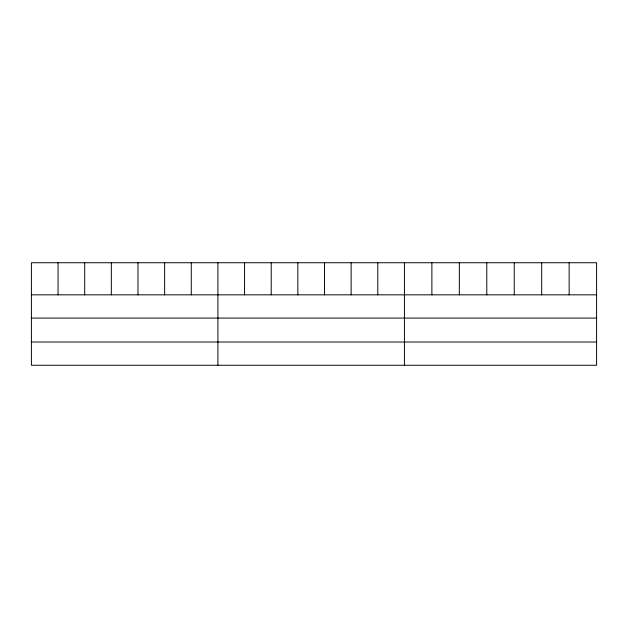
<?xml version="1.0" encoding="UTF-8"?>
<svg xmlns="http://www.w3.org/2000/svg" width="628" height="628" viewBox="0 0 628 628"><rect width="100%" height="100%" fill="white"/><g stroke="black" fill="none" stroke-linecap="round" stroke-linejoin="round"><path stroke-width="0.94" d="M596.6 318.082L596.6 262.74L31.4 262.74L31.4 365.261L596.6 365.261L596.6 318.082L31.4 318.082M31.4 294.838L596.6 294.838M31.4 342.024L596.6 342.024M569.149 262.74L569.149 294.838M541.697 262.74L541.697 294.838M514.246 262.74L514.246 294.838M486.786 262.74L486.786 294.838M459.335 262.74L459.335 294.838M431.883 262.74L431.883 294.838M404.432 262.74L404.432 365.261M377.789 262.74L377.789 294.838M351.138 262.74L351.138 294.838M324.495 262.74L324.495 294.838M297.853 262.74L297.853 294.838M271.21 262.74L271.21 294.838M244.559 262.74L244.559 294.838M217.916 262.74L217.916 365.261M191.273 262.74L191.273 294.838M164.622 262.74L164.622 294.838M137.979 262.74L137.979 294.838M111.337 262.74L111.337 294.838M84.694 262.74L84.694 294.838M58.043 262.74L58.043 294.838"/></g></svg>
